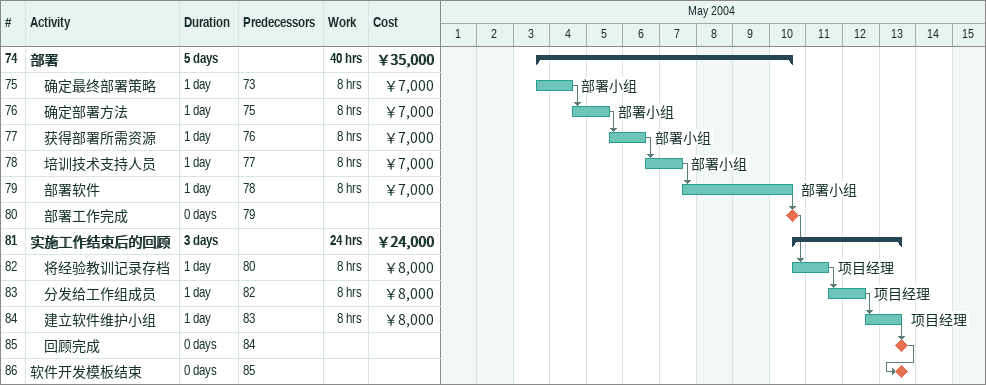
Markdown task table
| ID | Level | Task | Duration | Start | Finish | Predecessors | Resources | Work (h) | Cost (￥) |
|---|---|---|---|---|---|---|---|---|---|
| 74 | 1 | **部署** | 5d | 2004-05-03 | 2004-05-10 |  |  | 40 | 35000 |
| 75 | 2 | 确定最终部署策略 | 1d | 2004-05-03 | 2004-05-04 | 73 | 部署小组 | 8 | 7000 |
| 76 | 2 | 确定部署方法 | 1d | 2004-05-04 | 2004-05-05 | 75 | 部署小组 | 8 | 7000 |
| 77 | 2 | 获得部署所需资源 | 1d | 2004-05-05 | 2004-05-06 | 76 | 部署小组 | 8 | 7000 |
| 78 | 2 | 培训技术支持人员 | 1d | 2004-05-06 | 2004-05-07 | 77 | 部署小组 | 8 | 7000 |
| 79 | 2 | 部署软件 | 1d | 2004-05-07 | 2004-05-10 | 78 | 部署小组 | 8 | 7000 |
| 80 | 2 | 部署工作完成 | 0d | 2004-05-10 | 2004-05-10 | 79 |  |  |  |
| 81 | 1 | **实施工作结束后的回顾** | 3d | 2004-05-10 | 2004-05-13 |  |  | 24 | 24000 |
| 82 | 2 | 将经验教训记录存档 | 1d | 2004-05-10 | 2004-05-11 | 80 | 项目经理 | 8 | 8000 |
| 83 | 2 | 分发给工作组成员 | 1d | 2004-05-11 | 2004-05-12 | 82 | 项目经理 | 8 | 8000 |
| 84 | 2 | 建立软件维护小组 | 1d | 2004-05-12 | 2004-05-13 | 83 | 项目经理 | 8 | 8000 |
| 85 | 2 | 回顾完成 | 0d | 2004-05-13 | 2004-05-13 | 84 |  |  |  |
| 86 | 1 | 软件开发模板结束 | 0d | 2004-05-13 | 2004-05-13 | 85 |  |  |  |
